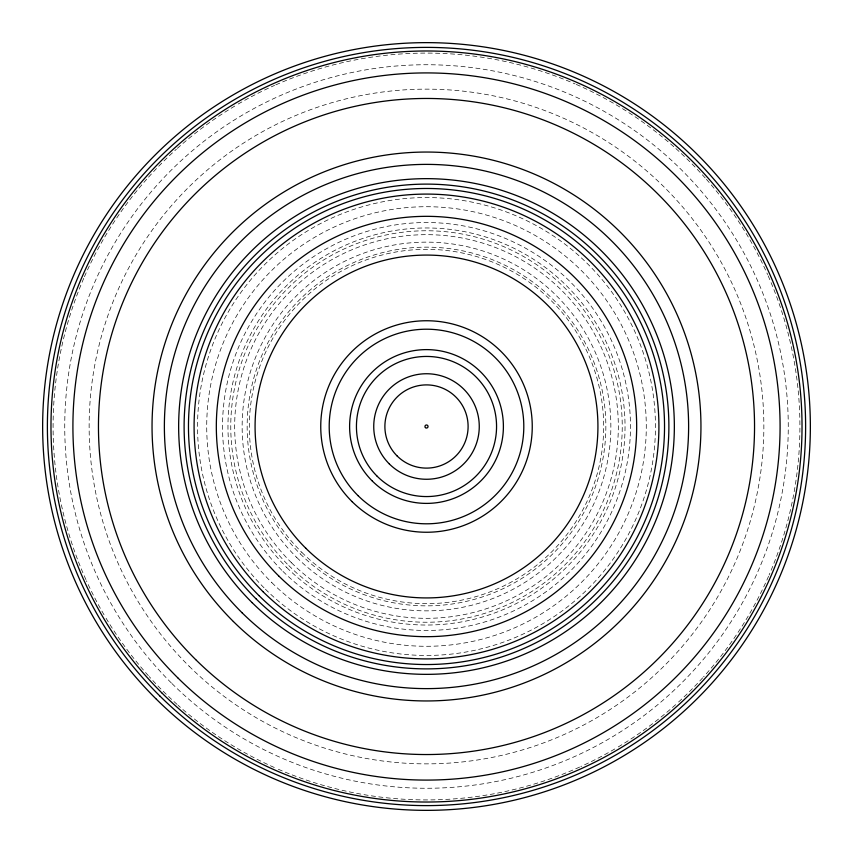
<?xml version="1.0" encoding="UTF-8"?>
<svg xmlns="http://www.w3.org/2000/svg" width="853" height="853" viewBox="0 0 853 853"><rect width="100%" height="100%" fill="white"/><g stroke="black" fill="none" stroke-linecap="round" stroke-linejoin="round"><path stroke-width="0.64" stroke-dasharray="4.26 3.2" d="M768.158 275.818A373.411 373.411 0 0 1 769.086 575.061M768.564 576.276A373.411 373.411 0 0 1 703.565 676.845M702.669 677.826A373.411 373.411 0 0 1 676.621 703.768M675.64 704.653A373.411 373.411 0 0 1 615.909 748.305M614.789 748.966A373.411 373.411 0 0 1 580.818 766.527M579.613 767.082A373.411 373.411 0 0 1 275.508 768.031M274.303 767.487A373.411 373.411 0 0 1 178.117 705.324M177.136 704.439A373.411 373.411 0 0 1 149.232 676.621M148.347 675.64A373.411 373.411 0 0 1 104.695 615.909M104.034 614.789A373.411 373.411 0 0 1 86.473 580.818M85.918 579.613A373.411 373.411 0 0 1 83.914 277.939M84.436 276.724A373.411 373.411 0 0 1 147.676 178.117M148.561 177.136A373.411 373.411 0 0 1 176.379 149.232M177.36 148.347A373.411 373.411 0 0 1 237.091 104.695M238.211 104.034A373.411 373.411 0 0 1 274.602 85.375M275.818 84.842A373.411 373.411 0 0 1 575.061 83.914M576.276 84.436A373.411 373.411 0 0 1 674.883 147.676M675.864 148.561A373.411 373.411 0 0 1 705.527 178.352M706.412 179.343A373.411 373.411 0 0 1 767.625 274.602M265.4 589.178A228.945 228.945 0 0 0 647.928 484.675A228.945 228.945 0 0 0 366.161 205.648A228.945 228.945 0 0 0 265.4 589.178M301.845 552.381A177.157 177.157 0 0 0 597.846 471.517A177.157 177.157 0 0 0 379.809 255.601A177.157 177.157 0 0 0 301.845 552.381M288.772 565.582A195.742 195.742 0 0 0 615.813 476.241A195.742 195.742 0 0 0 374.915 237.678A195.742 195.742 0 0 0 288.772 565.582M300.299 553.938A179.354 179.354 0 0 0 599.968 472.072A179.354 179.354 0 0 0 379.233 253.49A179.354 179.354 0 0 0 300.299 553.938M296.78 557.499A184.355 184.355 0 0 0 604.809 473.34A184.355 184.355 0 0 0 377.911 248.66A184.355 184.355 0 0 0 296.78 557.499M291.523 562.799A191.829 191.829 0 0 0 612.027 475.238A191.829 191.829 0 0 0 375.949 241.452A191.829 191.829 0 0 0 291.523 562.799M271.851 582.663A219.775 219.775 0 0 0 639.068 482.34A219.775 219.775 0 0 0 368.581 214.487A219.775 219.775 0 0 0 271.851 582.663M286.8 567.576A198.546 198.546 0 0 0 618.521 476.944A198.546 198.546 0 0 0 374.179 234.98A198.546 198.546 0 0 0 286.8 567.576M282.983 571.425A203.963 203.963 0 0 0 623.767 478.32A203.963 203.963 0 0 0 372.75 229.745A203.963 203.963 0 0 0 282.983 571.425M189.121 666.214A337.351 337.351 0 0 0 752.783 512.216A337.351 337.351 0 0 0 337.596 101.07A337.351 337.351 0 0 0 189.121 666.214M171.943 683.552A361.768 361.768 0 0 0 776.39 518.421A361.768 361.768 0 0 0 331.156 77.527A361.768 361.768 0 0 0 171.943 683.552"/><path stroke-width="1.28" d="M159.735 695.877A379.116 379.116 0 0 0 793.173 522.825A379.116 379.116 0 0 0 326.592 60.787A379.116 379.116 0 0 0 159.735 695.877M162.273 693.329A375.512 375.512 0 0 0 789.697 521.919A375.512 375.512 0 0 0 327.541 64.263A375.512 375.512 0 0 0 162.273 693.329M242.06 612.753A262.116 262.116 0 0 0 680.012 493.098A262.116 262.116 0 0 0 357.418 173.649A262.116 262.116 0 0 0 242.06 612.753M233.381 621.517A274.453 274.453 0 0 0 691.943 496.233A274.453 274.453 0 0 0 354.166 161.75A274.453 274.453 0 0 0 233.381 621.517M252.104 602.613A247.85 247.85 0 0 0 666.214 489.473A247.85 247.85 0 0 0 361.182 187.415A247.85 247.85 0 0 0 252.104 602.613M195.678 659.593A328.042 328.042 0 0 0 743.773 509.849A328.042 328.042 0 0 0 340.048 110.058A328.042 328.042 0 0 0 195.678 659.593M177.701 677.74A353.579 353.579 0 0 0 768.478 516.342A353.579 353.579 0 0 0 333.32 85.417A353.579 353.579 0 0 0 177.701 677.74M372.398 481.135A76.887 76.887 0 0 0 500.871 446.034A76.887 76.887 0 0 0 406.241 352.332A76.887 76.887 0 0 0 372.398 481.135M377.207 476.283A70.053 70.053 0 0 0 494.26 444.296A70.053 70.053 0 0 0 408.033 358.921A70.053 70.053 0 0 0 377.207 476.283M358.036 495.636A97.295 97.295 0 0 0 520.607 451.226A97.295 97.295 0 0 0 400.857 332.649A97.295 97.295 0 0 0 358.036 495.636M352.097 501.639A105.74 105.74 0 0 0 528.775 453.369A105.74 105.74 0 0 0 398.628 324.492A105.74 105.74 0 0 0 352.097 501.639M425.423 427.588A1.525 1.525 0 0 0 427.982 426.884A1.525 1.525 0 0 0 426.095 425.029A1.525 1.525 0 0 0 425.423 427.588M389.373 463.989A52.758 52.758 0 0 0 477.531 439.903A52.758 52.758 0 0 0 412.596 375.608A52.758 52.758 0 0 0 389.373 463.989M397.221 456.067A41.605 41.605 0 0 0 466.74 437.067A41.605 41.605 0 0 0 415.539 386.366A41.605 41.605 0 0 0 397.221 456.067M305.875 548.308A171.432 171.432 0 0 0 592.302 470.056A171.432 171.432 0 0 0 381.323 261.135A171.432 171.432 0 0 0 305.875 548.308M255.953 598.731A242.38 242.38 0 0 0 660.926 488.087A242.38 242.38 0 0 0 362.621 192.682A242.38 242.38 0 0 0 255.953 598.731M259.013 595.629A238.019 238.019 0 0 0 656.714 486.978A238.019 238.019 0 0 0 363.773 196.894A238.019 238.019 0 0 0 259.013 595.629M278.611 575.839A210.169 210.169 0 0 0 629.77 479.898A210.169 210.169 0 0 0 371.108 223.763A210.169 210.169 0 0 0 278.611 575.839M262.969 591.641A232.411 232.411 0 0 0 651.287 485.549A232.411 232.411 0 0 0 365.255 202.3A232.411 232.411 0 0 0 262.969 591.641M156.408 699.247A383.85 383.85 0 0 0 797.758 524.03A383.85 383.85 0 0 0 325.334 56.213A383.85 383.85 0 0 0 156.408 699.247"/></g></svg>
